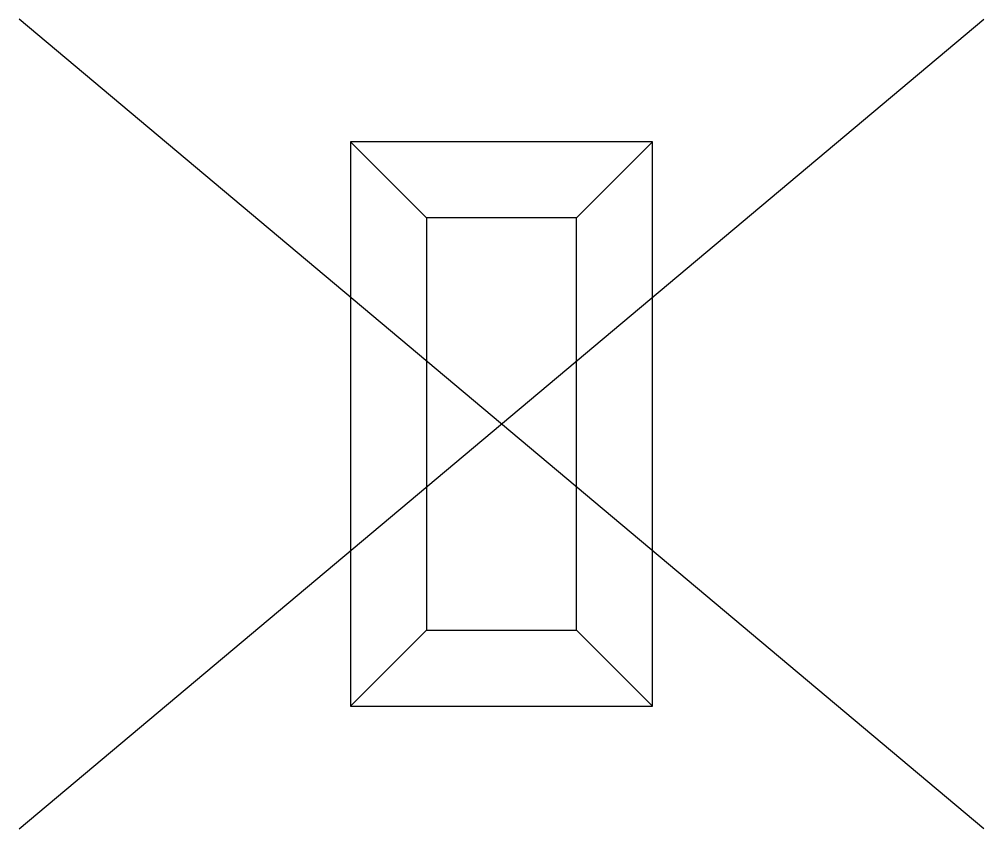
# Model space of a CAD drawing. Header units: metres. Extents: x -0.64 to 0.64, y -0.54 to 0.54.
import ezdxf

# ---------------------------------------------------------------- set-up
doc = ezdxf.new("R2010")
doc.units = ezdxf.units.M
doc.header["$LTSCALE"] = 0.2

msp = doc.modelspace()

# ---------------------------------------------------------------- linework, layer by layer
at = {"color": 0}
for p, q in [((-0.6442, -0.5406), (0.6442, 0.5406)), ((0.6442, -0.5406), (-0.6442, 0.5406))]:
    msp.add_line(p, q, dxfattribs=at)
for p, q in [((-0.1, 0.2755), (-0.2016, 0.3771)), ((0.1, 0.2755), (0.2016, 0.3771)), ((-0.1, -0.2755), (-0.2016, -0.3771)), ((0.1, -0.2755), (0.2016, -0.3771))]:
    msp.add_line(p, q)
at = {"flags": 128}
for points in [[(-0.2016, 0.3771), (-0.2016, -0.3771), (0.2016, -0.3771), (0.2016, 0.3771)], [(-0.1, 0.2755), (-0.1, -0.2755), (0.1, -0.2755), (0.1, 0.2755)]]:
    msp.add_lwpolyline(points, close=True, dxfattribs=at)

doc.saveas('drawing.dxf')
